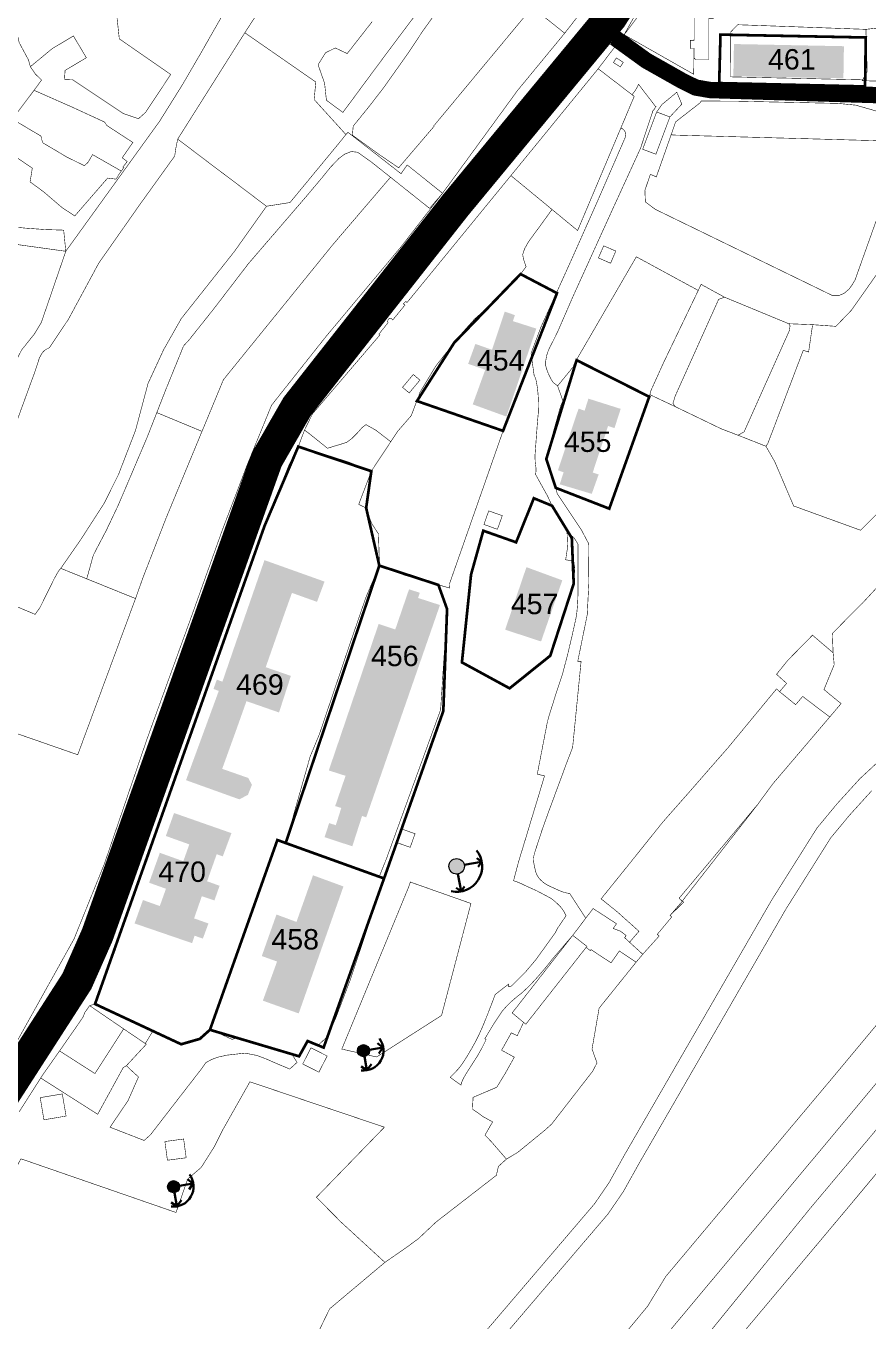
# Model space of a CAD drawing. Header units: millimetres. Extents: x 21689 to 31331, y 37531 to 43751.
# Drawn here: x 24297.1 to 24606.9, y 39459 to 39935.3 of the extents above; entities that cross this region are included whole.
import ezdxf

# ---------------------------------------------------------------- set-up
doc = ezdxf.new("R2010")
doc.units = ezdxf.units.MM
doc.linetypes.add('g5_084', pattern=[0.4, 0.2, -0.2])
for name, color, linetype, lineweight in [('0.15 - Видовые раскрытия', 22, 'Continuous', 9), ('00 границы ОКН', 1, 'Continuous', 40), ('00 номер ОКН', 7, 'Continuous', 15), ('00 Разраб границы', 5, 'g5_084', 50), ('CONTUR', 150, 'Continuous', 9)]:
    doc.layers.add(name, color=color, linetype=linetype, lineweight=lineweight)
doc.layers.add('00 Дороги', color=252, linetype='Continuous', lineweight=9, transparency=0.2)
doc.layers.add('00 ОКН', color=1, linetype='Continuous', lineweight=9, transparency=0.4)
doc.styles.get("Standard").update_dxf_attribs({"font": 'arial.ttf'})

# ---------------------------------------------------------------- blocks, each defined once
blk = doc.blocks.new('участки все')
at = {"layer": 'CONTUR', "const_width": 0.2}
for points in [[(1797.39, 1959.86), (1712.53, 1858.16), (1657.27, 1792.26), (1650.51, 1784.2), (1643.47, 1789.97), (1650.1, 1798.13), (1698.75, 1858.01), (1803.91, 1983.14)], [(1841.3, 2045.61), (1575.13, 1726.82), (1526.05, 1670.64), (1520.76, 1674.84), (1547.45, 1712.85), (1565.14, 1732.87), (1610.89, 1788.19), (1613.26, 1791.04), (1639.01, 1822.07), (1645.74, 1833.09), (1705.46, 1904.25), (1789.68, 2005.27)], [(1721.55, 2011.78), (1713.34, 2002.73), (1706.39, 1994.36), (1689.94, 1968.21), (1635.88, 1874.6), (1630.13, 1864.29), (1624.48, 1856.06), (1581.39, 1805.59), (1570.38, 1793.79), (1501.23, 1726.8), (1472.41, 1691.64), (1448.46, 1655.51), (1434.24, 1631.88), (1430.19, 1623.85), (1425.88, 1611.55), (1425.1, 1608.7), (1420.49, 1594.46), (1418.16, 1582.61), (1412.21, 1565.3)], [(1396.83, 1551.96), (1406, 1585.93), (1414.17, 1614.72), (1421.52, 1632), (1433.79, 1652.86), (1458.56, 1683.99), (1476.04, 1705.06), (1496.68, 1731.01), (1565.94, 1798.12), (1576.78, 1809.74), (1619.55, 1859.83), (1624.85, 1867.55), (1630.4, 1877.52), (1684.65, 1971.44), (1701.36, 1998), (1708.66, 2006.82), (1717.11, 2016.12), (1860.26, 2148.44)], [(1638.81, 2304.78), (1630.43, 2289.72), (1620.88, 2277.22), (1588.78, 2237.92), (1557.34, 2199.5), (1550.57, 2191.24), (1550.07, 2191.65), (1549.24, 2190.74), (1549.8, 2190.3), (1545.81, 2185.43), (1545.35, 2184.88), (1544.83, 2185.29), (1544.41, 2185.49), (1544.14, 2185.4), (1543.87, 2185.23), (1543.56, 2184.86), (1543.46, 2184.22), (1543.58, 2183.82), (1540.26, 2179.67), (1540.64, 2179.37), (1515.79, 2150.31), (1512.87, 2144.33), (1510.59, 2138.26), (1507.11, 2131.38), (1503.72, 2123.05), (1495.91, 2102.07), (1469.56, 2027.61), (1455.11, 1986.41), (1446.58, 1963.16), (1443.62, 1954.64), (1443.47, 1953.58), (1436.18, 1934.2), (1435.81, 1933.27), (1433.84, 1932.68), (1432.09, 1930.22), (1431.37, 1928.43), (1428.81, 1924.71), (1422.61, 1915.81), (1416.53, 1907.17), (1407.86, 1893.55)], [(1314.46, 1780.46), (1343.51, 1824.11), (1363.7, 1852.4), (1381.65, 1877.83), (1406.97, 1919.29), (1428.09, 1957.21), (1439.22, 1984.73), (1455.04, 2031.03), (1470.9, 2074.73), (1482.55, 2107.35), (1491.81, 2131.61), (1500.73, 2153.46), (1520.71, 2178.68), (1548.39, 2211.75), (1563.63, 2231.42), (1591.24, 2269.25), (1608.56, 2290.28), (1615.56, 2299.28)], [(1408.84, 2173.83), (1411.97, 2177.75), (1413.63, 2179.83), (1416.06, 2183.9), (1425.06, 2210.09), (1459.56, 2257.9), (1468.02, 2271.43), (1474.36, 2282.3), (1487.09, 2304.61)], [(1504.55, 2311.47), (1490.91, 2290.45), (1466.21, 2251.33), (1465.47, 2247.6), (1465.13, 2245.12), (1452.29, 2227.27), (1437.19, 2205.74), (1425.98, 2185), (1419.01, 2174.61), (1417.58, 2173.91), (1416.52, 2172.92), (1415.37, 2170.92), (1413.6, 2165.51), (1406.85, 2147.06)], [(1443.17, 2302.83), (1444.74, 2288.21), (1463.65, 2275.11), (1454.39, 2261.14), (1451.79, 2258.83), (1446.26, 2260.73), (1427.46, 2273.24), (1424.59, 2273.36), (1424.8, 2276.6), (1432.62, 2281.26), (1427.87, 2289.28), (1420.07, 2284.62), (1412.03, 2277.96), (1412.03, 2277.96), (1411.36, 2280.4), (1407.93, 2286.8), (1405.74, 2296.33)], [(1560.88, 2306.44), (1547.68, 2289.07), (1540.94, 2280), (1537.83, 2275.83), (1535.58, 2272.78), (1526.99, 2261.16), (1520.93, 2265.61), (1520.25, 2271.85), (1517.86, 2278.7), (1520.6, 2283.09), (1523.07, 2284.31), (1524.19, 2284.85), (1528.57, 2282.79), (1537.76, 2294.54)], [(1407.93, 2286.8), (1411.36, 2280.4), (1412.03, 2277.96), (1413.9, 2275.22), (1416.17, 2273.06), (1413.39, 2269.28), (1398.94, 2250.07)], [(1596.63, 2299.8), (1564.74, 2261.41), (1560.39, 2256.18), (1560.52, 2256.04), (1553.92, 2248.32), (1547.49, 2240.79), (1540.11, 2245.83), (1530.47, 2252.79), (1530.78, 2256.12), (1536.61, 2263.31), (1537.39, 2264.32), (1542.02, 2270.32), (1551.21, 2283.28), (1556.44, 2291.19), (1556.44, 2291.19), (1563.55, 2301.06)], [(1860.26, 2148.44), (1717.11, 2016.12), (1708.66, 2006.82), (1701.36, 1998), (1684.65, 1971.44), (1630.4, 1877.52), (1624.85, 1867.55), (1619.55, 1859.83), (1576.78, 1809.74)], [(1512.9, 1802.21), (1522.11, 1821.21), (1542.43, 1838.28), (1549.91, 1843.45), (1554.71, 1846.95), (1561.23, 1853.1), (1583.44, 1870.29), (1584.19, 1873.58), (1587.13, 1876.25), (1591.33, 1878.76), (1601.19, 1886.82), (1603.74, 1889.1), (1618.84, 1908.56), (1620.45, 1911.63), (1618.62, 1916.72), (1621.22, 1931.75), (1634.82, 1948.66), (1637.27, 1951.58), (1643.31, 1958.29), (1642.61, 1958.9), (1647.95, 1965.31), (1647.32, 1965.85), (1652.29, 1970.74), (1651.79, 1971.14), (1651.79, 1971.14), (1679.73, 2006.89), (1681.7, 2009.64), (1685.25, 2014.42), (1706.06, 2038.85), (1710.23, 2043.76), (1705.88, 2047.29), (1703.94, 2048.96), (1707.69, 2058.07), (1707.29, 2062.44), (1707.02, 2069.53), (1712.39, 2075.02), (1717.92, 2080.53), (1726.71, 2090)], [(1789.68, 2005.27), (1705.46, 1904.25), (1645.74, 1833.09), (1639.01, 1822.07), (1613.26, 1791.04)], [(1581.39, 1805.59), (1624.48, 1856.06), (1630.13, 1864.29), (1635.88, 1874.6), (1689.94, 1968.21), (1689.94, 1968.21), (1706.39, 1994.36), (1713.34, 2002.73), (1721.55, 2011.78)], [(1575.14, 1726.82), (1841.3, 2045.61)], [(1803.91, 1983.14), (1698.75, 1858.01), (1651.53, 1799.92), (1646.13, 1793.26), (1643.47, 1789.97), (1650.51, 1784.2), (1652.54, 1786.62), (1657.27, 1792.26), (1712.54, 1858.16), (1719.91, 1866.97), (1722.28, 1869.83)], [(1403.6, 2219.21), (1410.45, 2218.58), (1417.53, 2218.08), (1424.29, 2217.86), (1425.06, 2210.09), (1390.84, 2214.83)], [(1357.63, 1792.69), (1401.96, 1863.96), (1408.53, 1876.33), (1409.06, 1876.2), (1465.62, 1856.62), (1469.88, 1868.91), (1474.88, 1873.21), (1479.75, 1880.91), (1482.7, 1886.85), (1492.78, 1904.68), (1492.78, 1904.68), (1542.25, 1887.99), (1517.25, 1862.22), (1524.32, 1855.08), (1526.21, 1853.17), (1542.43, 1838.28), (1522.11, 1821.21), (1512.9, 1802.21)]]:
    blk.add_lwpolyline(points, dxfattribs=at)
for points in [[(1608.56, 2290.28), (1596.47, 2299.93), (1601.81, 2306.28), (1598.77, 2339.08), (1601.58, 2340.63), (1607.03, 2343.26), (1609.58, 2344.86), (1610.8, 2345.34), (1611.91, 2346.02), (1626.85, 2354.64), (1627.67, 2344.95), (1629.62, 2339.12), (1629.55, 2330.51), (1628.69, 2323.71), (1628.77, 2317.58), (1627.5, 2314.96), (1622.85, 2308.63), (1617, 2301.13), (1615.56, 2299.28), (1608.56, 2290.28)], [(1651.43, 2311.91), (1655.02, 2315.44), (1663.3, 2306.82), (1663.23, 2296.87), (1663.21, 2295.76), (1661.56, 2295.77), (1661.56, 2280.61), (1656.68, 2280.61), (1656.09, 2281.23), (1656.14, 2284.68), (1654.75, 2284.67), (1654.77, 2287.65), (1656.16, 2287.66), (1656.23, 2301.36), (1654.73, 2301.38), (1654.7, 2304.4), (1656.2, 2304.38), (1656.25, 2306.87), (1651.43, 2311.91)], [(1649.04, 2314.37), (1651.4, 2311.89), (1656.25, 2306.87), (1656.2, 2304.38), (1654.7, 2304.4), (1654.73, 2301.38), (1656.23, 2301.36), (1656.16, 2287.66), (1654.77, 2287.65), (1654.75, 2284.67), (1656.14, 2284.68), (1656.09, 2281.23), (1656.01, 2275.18), (1630.43, 2289.72), (1649.04, 2314.37)], [(1669.53, 2274.23), (1669.66, 2290.78), (1672.23, 2293.4), (1719.36, 2291.7), (1719.83, 2276.16), (1718.14, 2273.14), (1669.53, 2274.23)], [(1717.95, 2272.81), (1718.14, 2273.14), (1719.83, 2276.16), (1719.36, 2291.7), (1723.28, 2292.14), (1743.21, 2292.1), (1749.88, 2292.15), (1756.11, 2292.38), (1759.93, 2292.15), (1766.31, 2291.84), (1769.34, 2291.12), (1768.89, 2271.58), (1717.95, 2272.81)], [(1466.21, 2251.33), (1490.91, 2290.45), (1517.03, 2272.32), (1516.4, 2265.9), (1527.45, 2253.73), (1528.06, 2252.99), (1525.84, 2250.2), (1507.53, 2228.01), (1498.89, 2226.65), (1466.21, 2251.33)], [(1588.78, 2237.92), (1620.88, 2277.22), (1634.13, 2267.05), (1613.31, 2217.72), (1588.78, 2237.92)], [(1630.09, 2279.59), (1627.56, 2281.19), (1626.49, 2279.48), (1629.04, 2277.89), (1630.09, 2279.59)], [(1405.42, 2258.69), (1413.39, 2269.28), (1427.48, 2263.07), (1439.32, 2257.61), (1440.14, 2256.36), (1449.74, 2250.1), (1449.23, 2249.39), (1445.81, 2244.45), (1447.65, 2243.07), (1446.09, 2241.09), (1446.41, 2240.87), (1445.47, 2239.59), (1441.6, 2241.8), (1434.9, 2245.64), (1433.25, 2242.82), (1431.93, 2241.55), (1425.54, 2244.68), (1416.53, 2250.02), (1415.91, 2252.47), (1408.37, 2256.93), (1405.42, 2258.69)], [(1612.07, 2104.62), (1609.41, 2107.05), (1603.93, 2116.5), (1602.3, 2120), (1597.84, 2128.04), (1598.01, 2129.15), (1598.02, 2130.3), (1597.7, 2132.61), (1597.64, 2134.98), (1598.49, 2146.6), (1598.83, 2150.42), (1598.93, 2153.33), (1598.89, 2155.6), (1598.73, 2157.98), (1598.51, 2159.94), (1598.11, 2162.37), (1597.8, 2163.45), (1597.31, 2164.49), (1596.2, 2172.54), (1599.83, 2182.22), (1603.56, 2190.44), (1607.5, 2199.13), (1611.34, 2207.63), (1620.74, 2228.76), (1630.8, 2251.88), (1630.98, 2252.53), (1631.02, 2252.83), (1631.04, 2253.15), (1630.98, 2253.47), (1630.87, 2253.81), (1630.63, 2254.26), (1630.31, 2254.69), (1630.15, 2254.87), (1629.63, 2255.26), (1629.19, 2255.35), (1634.13, 2267.05), (1633.35, 2267.64), (1634.33, 2268.95), (1634.76, 2269.63), (1635.32, 2270.6), (1635.7, 2271.5), (1641.96, 2263.37), (1642.14, 2263.37), (1641.34, 2262.08), (1641.04, 2261.85), (1637.84, 2252.15), (1636.48, 2248.03), (1625.39, 2223.81), (1611.49, 2193.19), (1606.02, 2180.61), (1604.58, 2177.65), (1603.23, 2175.08), (1602.62, 2173.75), (1602.33, 2172.99), (1602.12, 2172.35), (1601.95, 2171.68), (1601.72, 2170.61), (1601.6, 2169.82), (1601.53, 2169.07), (1601.53, 2168.5), (1601.6, 2167.92), (1601.77, 2167.22), (1602.12, 2166.19), (1602.53, 2165.17), (1603.43, 2163.27), (1604.03, 2162.28), (1604.26, 2161.97), (1604.71, 2161.53), (1605.23, 2161.14), (1605.95, 2160.59), (1607.91, 2155.08), (1607.05, 2153.1), (1601.64, 2133.96), (1605.31, 2123.09), (1605.82, 2120.94), (1614.7, 2107.64), (1617.29, 2102.73), (1617.42, 2090.22), (1617.45, 2088.24), (1616.85, 2076.4), (1613.37, 2059.32), (1614.6, 2059.32), (1611.49, 2027.71), (1609.12, 2021.49), (1602.49, 2003.55), (1600.26, 1997.36), (1597.74, 1989.63), (1597.25, 1987.91), (1597.08, 1986.8), (1597.13, 1985.67), (1597.44, 1983.76), (1597.97, 1981.68), (1598.37, 1980.75), (1598.93, 1979.82), (1599.56, 1979.04), (1600.45, 1978.21), (1601.12, 1977.7), (1602.29, 1977), (1603.34, 1976.47), (1606.59, 1975), (1607.56, 1974.62), (1608.43, 1974.32), (1609.41, 1974.08), (1610.4, 1973.95), (1616.31, 1964.83), (1611.52, 1958.54), (1603.86, 1949.61), (1601.71, 1946.84), (1598.37, 1942.97), (1595.85, 1940.23), (1592.98, 1937.52), (1590.61, 1935.64), (1588.42, 1933.74), (1586.92, 1932.16), (1585.54, 1930.59), (1582.36, 1925.81), (1579.19, 1920.51), (1579.68, 1920.22), (1578.08, 1917.04), (1576.56, 1914.33), (1573.39, 1909.38), (1572.06, 1907.27), (1571.42, 1906.11), (1570.98, 1905.21), (1570.72, 1904.58), (1570.55, 1904.08), (1570.46, 1903.78), (1570.4, 1903.47), (1566.44, 1906.32), (1567.23, 1907.08), (1569.34, 1909.3), (1570.33, 1910.56), (1571.1, 1911.62), (1572.71, 1914.12), (1574.23, 1916.71), (1575.69, 1919.33), (1576.38, 1920.68), (1577.04, 1922.02), (1578.28, 1924.78), (1579.43, 1927.55), (1580.54, 1930.33), (1581.61, 1933.13), (1583.03, 1936.83), (1588.01, 1940.65), (1587.97, 1939.64), (1588.67, 1939.71), (1589.36, 1940.25), (1594.03, 1944.91), (1597.99, 1949.63), (1601.67, 1954.73), (1605.1, 1959.51), (1605.89, 1961.09), (1609.07, 1965.75), (1608.37, 1967.13), (1608.01, 1967.73), (1607.57, 1968.36), (1607.06, 1968.98), (1606.62, 1969.45), (1606.07, 1969.98), (1605.32, 1970.68), (1604.85, 1971.09), (1604.41, 1971.45), (1603.9, 1971.85), (1603.25, 1972.29), (1598.34, 1974.9), (1594.64, 1976.56), (1592.39, 1977.64), (1591.08, 1978.17), (1589.76, 1978.63), (1590.27, 1980.62), (1591.6, 1985.59), (1601.16, 2017.17), (1598.48, 2017.82), (1602.13, 2036.67), (1602.63, 2038.66), (1605.04, 2046.39), (1607.68, 2054.35), (1609.6, 2061.61), (1611.23, 2068.51), (1612.01, 2072.02), (1612.7, 2075.1), (1612.94, 2076.55), (1613.08, 2077.75), (1613.29, 2080.23), (1613.38, 2082.04), (1613.45, 2084.2), (1613.49, 2087.02), (1613.48, 2090.68), (1613.48, 2096.39), (1613.44, 2102.44), (1612.07, 2104.62)], [(1642.39, 2261.31), (1644.36, 2264.07), (1649.8, 2268.57), (1651.64, 2264.2), (1647.27, 2259.5), (1642.39, 2261.31)], [(1658.76, 2265.35), (1671.98, 2265.28), (1709.01, 2264.47), (1715.57, 2263.83), (1726.8, 2260.63), (1728.16, 2258.74), (1732.2, 2250.52), (1648.25, 2252.84), (1647.77, 2253.09), (1649.37, 2257.68), (1658.34, 2264.65), (1658.76, 2265.35)], [(1398.94, 2250.07), (1405.42, 2258.69), (1408.37, 2256.93), (1415.91, 2252.47), (1416.53, 2250.02), (1425.54, 2244.68), (1431.93, 2241.55), (1433.25, 2242.82), (1434.9, 2245.64), (1441.6, 2241.8), (1445.47, 2239.59), (1444.85, 2238.74), (1444.29, 2237.82), (1443.57, 2236.61), (1440.44, 2237), (1428.38, 2223.09), (1423.75, 2226.1), (1416.89, 2231.97), (1411.93, 2235.61), (1412.75, 2240.65), (1398.94, 2250.07)], [(1637.33, 2247.8), (1642.39, 2261.31), (1644.45, 2260.54), (1647.27, 2259.5), (1642.19, 2245.97), (1642.13, 2245.78), (1637.25, 2247.6), (1637.33, 2247.8)], [(1423.22, 2093.49), (1430.53, 2104), (1439.19, 2117.44), (1444.47, 2128.06), (1450.71, 2144.22), (1455.32, 2161.49), (1461, 2173.8), (1467.54, 2185.34), (1487.08, 2210.02), (1498.89, 2226.65), (1507.53, 2228.01), (1525.84, 2250.2), (1528.11, 2253.04), (1528.85, 2253.85), (1548.37, 2238.62), (1550.63, 2241.84), (1563.63, 2231.42), (1558.87, 2225.87), (1537.38, 2242.98), (1532.4, 2246.5), (1530.06, 2246.77), (1527.56, 2245.77), (1525.56, 2244.28), (1522.46, 2241.03), (1519.4, 2237.25), (1513.15, 2229.83), (1492.22, 2205.53), (1479.39, 2188.79), (1470.31, 2177.38), (1468.4, 2175.33), (1462.73, 2161.4), (1461.51, 2158.38), (1455.08, 2141.92), (1444.41, 2116.83), (1440.05, 2107.65), (1435.19, 2098.36), (1432.77, 2089.64), (1423.22, 2093.49)], [(1647.77, 2253.09), (1648.25, 2252.84), (1732.2, 2250.52), (1733.87, 2247.13), (1734.15, 2245.29), (1733.17, 2243.23), (1730.91, 2243.12), (1715.38, 2199.6), (1714.35, 2197.82), (1713.05, 2196.08), (1711.35, 2194.63), (1709.3, 2193.77), (1707.06, 2193.8), (1641.89, 2225.51), (1638.23, 2228.24), (1638.06, 2232.47), (1639.78, 2237.56), (1640.06, 2238.39), (1642.26, 2237.44), (1644.36, 2243.39), (1647.77, 2253.09)], [(1492.23, 2205.53), (1513.15, 2229.83), (1519.4, 2237.25), (1522.46, 2241.03), (1525.56, 2244.28), (1527.56, 2245.76), (1530.06, 2246.77), (1532.4, 2246.5), (1537.38, 2242.97), (1544.49, 2237.32), (1523.25, 2212.49), (1492.39, 2174.41), (1484.2, 2164.3), (1483.03, 2162.86), (1476.12, 2146.16), (1475.16, 2143.87), (1458.54, 2150.76), (1461.51, 2158.37), (1462.73, 2161.4), (1468.4, 2175.33), (1470.31, 2177.38), (1479.39, 2188.79), (1492.23, 2205.53)], [(1550.07, 2191.65), (1550.57, 2191.24), (1557.34, 2199.5), (1588.78, 2237.92), (1603.9, 2225.47), (1599.32, 2219.13), (1595.24, 2213.58), (1593.77, 2210.92), (1593.12, 2208.85), (1593.41, 2207.15), (1594.36, 2204.43), (1590.76, 2199.54), (1581.91, 2190.98), (1575.42, 2185.19), (1569.93, 2179.06), (1561.25, 2168.02), (1557.31, 2161.53), (1555.24, 2158.05), (1554.3, 2154.89), (1554.13, 2154.94), (1552.14, 2149.67), (1547.17, 2143.94), (1544.6, 2140.07), (1538.95, 2144.39), (1535.5, 2146.33), (1534.15, 2145.37), (1532.46, 2143.45), (1530.22, 2141.21), (1528.3, 2139.78), (1525.7, 2138.99), (1521.31, 2137.66), (1514.73, 2142.94), (1512.87, 2144.33), (1515.79, 2150.31), (1540.64, 2179.37), (1540.26, 2179.67), (1543.58, 2183.82), (1543.46, 2184.22), (1543.56, 2184.86), (1543.87, 2185.23), (1544.14, 2185.4), (1544.41, 2185.49), (1544.83, 2185.29), (1545.35, 2184.88), (1545.81, 2185.43), (1549.8, 2190.3), (1549.24, 2190.74), (1550.07, 2191.65)], [(1368.75, 2177.95), (1375.6, 2193.64), (1379.94, 2207.05), (1382.4, 2211.3), (1384.38, 2212.98), (1390.84, 2214.83), (1425.06, 2210.09), (1416.06, 2183.9), (1413.63, 2179.83), (1412.07, 2177.87), (1408.84, 2173.83), (1406.76, 2169.84), (1401.14, 2153.82), (1391.18, 2157.21), (1395.43, 2169.89), (1376.8, 2175.94), (1368.75, 2177.95)], [(1622.9, 2212.09), (1620.97, 2207.64), (1625.44, 2205.7), (1627.36, 2210.17), (1622.9, 2212.09)], [(1634.92, 2208.06), (1657.69, 2195.69), (1644.95, 2169.18), (1640.35, 2159.02), (1639.66, 2156.59), (1639.02, 2154.54), (1624.96, 2115.45), (1605.31, 2123.09), (1601.64, 2133.96), (1607.05, 2153.1), (1607.91, 2155.08), (1605.95, 2160.59), (1611.74, 2167.65), (1612.04, 2168.7), (1634.92, 2208.06)], [(1727.24, 2207.18), (1751.27, 2193.65), (1754.55, 2188.7), (1753.16, 2177.1), (1745.63, 2167.77), (1746.55, 2163.9), (1760.28, 2150.5), (1717.42, 2107.49), (1692.77, 2116.44), (1685.85, 2132.68), (1682.57, 2138.4), (1683.27, 2139.39), (1696.3, 2173.64), (1698.28, 2173.06), (1699.75, 2183.1), (1708.3, 2182.49), (1714, 2188.38), (1727.24, 2207.18)], [(1658.74, 2197.92), (1657.69, 2195.69), (1644.95, 2169.18), (1640.35, 2159.02), (1639.88, 2157.38), (1649.2, 2152.97), (1648.37, 2154.15), (1649.23, 2156.92), (1665.19, 2192.42), (1667.34, 2193.21), (1658.74, 2197.92)], [(1665.19, 2192.42), (1667.34, 2193.21), (1690.97, 2183.45), (1691.46, 2182.68), (1691.17, 2180.85), (1674.55, 2143.69), (1672.33, 2142.44), (1666.2, 2144.78), (1649.2, 2152.97), (1648.37, 2154.15), (1649.23, 2156.92), (1665.19, 2192.42)], [(1690.97, 2183.45), (1691.46, 2182.68), (1691.17, 2180.85), (1674.55, 2143.69), (1672.33, 2142.44), (1682.57, 2138.4), (1683.27, 2139.39), (1696.3, 2173.64), (1698.28, 2173.06), (1699.75, 2183.1), (1690.97, 2183.45)], [(1548.91, 2160.07), (1552.88, 2164.78), (1555.32, 2162.71), (1551.36, 2158), (1548.91, 2160.07)], [(1552.88, 2164.78), (1555.32, 2162.71), (1551.36, 2158), (1548.91, 2160.07), (1552.88, 2164.78)], [(1554.13, 2154.94), (1566.26, 2151.02), (1585.91, 2144.05), (1566.21, 2087.85), (1566.12, 2086.29), (1562.11, 2087.42), (1549.57, 2091), (1540.45, 2094.66), (1540.06, 2106.19), (1537.5, 2110.09), (1535.54, 2115.7), (1532.8, 2117), (1537.48, 2129.31), (1547.17, 2143.94), (1552.14, 2149.67), (1554.13, 2154.94)], [(1444.41, 2116.83), (1455.08, 2141.92), (1458.54, 2150.76), (1475.16, 2143.87), (1461.89, 2111.83), (1453.5, 2090.22), (1450.71, 2082.39), (1432.77, 2089.64), (1435.19, 2098.36), (1440.06, 2107.64), (1444.41, 2116.83)], [(1478.18, 1923.99), (1478.87, 1925.68), (1502.88, 1993.59), (1505.95, 1992.49), (1510.03, 2007.01), (1514.92, 2024.23), (1518.39, 2032.63), (1529.49, 2065.48), (1535.47, 2082.87), (1540.45, 2094.66), (1540.06, 2106.19), (1537.5, 2110.09), (1535.54, 2115.7), (1532.8, 2117), (1537.48, 2129.31), (1528.87, 2132.65), (1521.63, 2134.98), (1519.75, 2135.23), (1514.22, 2136.95), (1510.59, 2138.26), (1507.11, 2131.38), (1503.72, 2123.05), (1495.91, 2102.07), (1469.56, 2027.61), (1455.11, 1986.41), (1446.58, 1963.16), (1443.62, 1954.64), (1443.47, 1953.58), (1436.18, 1934.2), (1435.81, 1933.27), (1454.3, 1924.46), (1467.51, 1918.49), (1474.69, 1920.55), (1478.18, 1923.99)], [(1597.24, 2119.27), (1603.93, 2116.5), (1609.41, 2107.05), (1609.65, 2101.37), (1608.92, 2096.65), (1611.84, 2096.15), (1612.3, 2093.42), (1611.9, 2087.86), (1603.21, 2061.33), (1599.06, 2058.16), (1588.3, 2049.38), (1570.87, 2058.96), (1574.12, 2091.22), (1578.64, 2107.33), (1590.7, 2103.12), (1597.24, 2119.27)], [(1580.62, 2114.63), (1578.85, 2109.64), (1583.83, 2107.85), (1585.61, 2112.87), (1580.62, 2114.63)], [(1429.45, 2024.95), (1395.09, 2036.91), (1394.83, 2036.42), (1387.86, 2022.09), (1374, 1993.58), (1373.67, 1992.95), (1372.42, 1992.23), (1370.08, 1993.16), (1368.18, 1995.91), (1367.91, 1996.62), (1351.68, 2035.58), (1344.07, 2047.77), (1339.86, 2052.97), (1365.16, 2074.82), (1367.92, 2082.37), (1377.05, 2092.02), (1413.78, 2076.58), (1415.56, 2079.06), (1420.89, 2089.84), (1422.36, 2092.47), (1423.22, 2093.49), (1450.71, 2082.39), (1429.45, 2024.95)], [(1535.47, 2082.87), (1540.45, 2094.66), (1549.57, 2091), (1562.11, 2087.42), (1565.3, 2078.5), (1562.93, 2041.49), (1542.96, 1986.61), (1540.34, 1980.1), (1520.11, 1987.35), (1516.85, 1988.53), (1509.53, 1991.29), (1507.6, 1991.88), (1506.06, 1992.44), (1505.95, 1992.49), (1510.03, 2007.01), (1514.92, 2024.23), (1518.39, 2032.63), (1529.49, 2065.48), (1535.47, 2082.87)], [(1706.06, 2038.85), (1701.47, 2042.31), (1696.09, 2046.39), (1693.5, 2043.36), (1687.6, 2048.16), (1690.19, 2051.19), (1686.48, 2054.54), (1690.66, 2059.71), (1699.71, 2068.92), (1707.29, 2062.44), (1707.69, 2058.07), (1703.94, 2048.96), (1705.88, 2047.29), (1710.23, 2043.76), (1706.06, 2038.85)], [(1654.53, 2011.4), (1663.52, 2021.71), (1668.48, 2027.35), (1686.49, 2049.17), (1687.6, 2048.16), (1693.5, 2043.36), (1696.09, 2046.39), (1701.47, 2042.31), (1706.06, 2038.85), (1685.25, 2014.42), (1681.7, 2009.64), (1679.73, 2006.89), (1650.63, 1972.15), (1651.84, 1971.08), (1647.32, 1965.85), (1647.95, 1965.31), (1642.61, 1958.9), (1643.31, 1958.29), (1637.27, 1951.58), (1632.41, 1956.01), (1635.88, 1960.03), (1627.93, 1967.16), (1621.96, 1971.96), (1632.76, 1985.36), (1644.65, 2000.19), (1654.53, 2011.4)], [(1548.54, 1997.67), (1546.75, 1992.68), (1551.74, 1990.9), (1553.52, 1995.9), (1548.54, 1997.67)], [(1502.88, 1993.59), (1506.06, 1992.44), (1507.6, 1991.88), (1509.53, 1991.29), (1516.85, 1988.53), (1520.11, 1987.35), (1542.14, 1979.46), (1529.65, 1942.07), (1524.26, 1927.87), (1523.13, 1925.41), (1522.81, 1924.38), (1521.2, 1921.25), (1517.89, 1918.12), (1514.04, 1919.74), (1510.89, 1914.05), (1488.46, 1921.02), (1486.22, 1920.29), (1478.18, 1923.99), (1478.87, 1925.68), (1502.88, 1993.59)], [(1551.8, 1978.13), (1574.08, 1970.26), (1563.27, 1929.08), (1539.37, 1913.81), (1526.59, 1916.72), (1551.02, 1975.94), (1551.8, 1978.13)], [(1619.02, 1968.4), (1627.62, 1962.8), (1626.42, 1961.07), (1629.13, 1960.03), (1631.2, 1958.42), (1630.58, 1957.71), (1632.41, 1956.01), (1637.27, 1951.58), (1634.82, 1948.66), (1628.67, 1952.8), (1625.62, 1948.45), (1621.22, 1951.3), (1618.26, 1953.3), (1617.98, 1952.93), (1616.46, 1954.12), (1616.75, 1954.47), (1611.52, 1958.54), (1619.02, 1968.4)], [(1611.52, 1958.54), (1616.75, 1954.47), (1616.46, 1954.12), (1594.28, 1925.88), (1593.42, 1926.53), (1589.25, 1930.02), (1611.52, 1958.54)], [(1634.82, 1948.66), (1628.67, 1952.8), (1625.62, 1948.45), (1621.22, 1951.3), (1618.26, 1953.3), (1617.98, 1952.93), (1616.46, 1954.12), (1594.28, 1925.88), (1593.42, 1926.53), (1592.87, 1925.33), (1591.13, 1921.64), (1588.93, 1922.68), (1585.36, 1916.31), (1590.02, 1913.73), (1586.76, 1907.87), (1583.58, 1902.68), (1574.87, 1898.96), (1574.63, 1894.59), (1576.33, 1893.49), (1578.52, 1891.89), (1582.04, 1889.93), (1579.26, 1885.09), (1581.78, 1882.44), (1587.13, 1876.25), (1591.33, 1878.76), (1601.19, 1886.82), (1603.74, 1889.1), (1618.84, 1908.56), (1620.45, 1911.63), (1618.62, 1916.72), (1621.22, 1931.75), (1634.82, 1948.66)], [(1422.77, 1916.04), (1435.78, 1907.71), (1446.34, 1924.14), (1433.84, 1932.68), (1432.09, 1930.22), (1431.37, 1928.43), (1428.81, 1924.71), (1422.77, 1916.04)], [(1422.77, 1916.04), (1422.61, 1915.81), (1416.53, 1907.17), (1415.83, 1906.08), (1436.79, 1892.74), (1442.67, 1903.48), (1446.2, 1909.92), (1447.36, 1910.6), (1454.67, 1918.5), (1454.31, 1918.75), (1446.34, 1924.14), (1435.78, 1907.71), (1422.77, 1916.04)], [(1508.18, 1914.89), (1488.46, 1921.02), (1486.22, 1920.29), (1478.2, 1923.99), (1474.69, 1920.55), (1467.51, 1918.49), (1457.02, 1923.23), (1454.31, 1918.75), (1454.67, 1918.5), (1447.36, 1910.6), (1449.49, 1908.57), (1451.81, 1906.47), (1447.93, 1897.72), (1441.34, 1887.99), (1453.86, 1883.11), (1454.4, 1883.55), (1456.28, 1885.27), (1459.83, 1889.89), (1474.91, 1909.37), (1476.65, 1911.79), (1478.84, 1912.95), (1480.89, 1913.71), (1484.17, 1914.46), (1490.92, 1915.23), (1495.22, 1914.4), (1498.28, 1913.29), (1502.59, 1911.41), (1507.43, 1909.37), (1510.13, 1911.82), (1508.18, 1914.89)], [(1515.25, 1917.19), (1512.21, 1911.24), (1518.15, 1908.22), (1521.2, 1914.16), (1515.25, 1917.19)], [(1423.79, 1900.22), (1415.66, 1898.87), (1417.02, 1890.72), (1425.16, 1892.08), (1423.79, 1900.22)], [(1468.41, 1883.64), (1461.52, 1882.72), (1462.44, 1875.84), (1469.34, 1876.75), (1468.41, 1883.64)]]:
    blk.add_lwpolyline(points, close=True, dxfattribs=at)

msp = doc.modelspace()

# ---------------------------------------------------------------- hatches: boundary and pattern name
at = {"layer": '0.15 - Видовые раскрытия', "transparency": 33554687}
h = msp.add_hatch(color=256, dxfattribs=at)
h.dxf.hatch_style = 1
h.paths.add_polyline_path([(24456.06, 39623.5, 1), (24455.06, 39629.1, 1)])
h = msp.add_hatch(color=256, dxfattribs=at)
h.dxf.hatch_style = 1
h.paths.add_polyline_path([(24421.69, 39556.29, 1), (24420.96, 39560.68, 1)])
h = msp.add_hatch(color=256, dxfattribs=at)
h.dxf.hatch_style = 1
h.paths.add_polyline_path([(24351.82, 39506.27, 1), (24351.09, 39510.66, 1)])
at = {"layer": '00 ОКН'}
h = msp.add_hatch(color=256, dxfattribs=at)
h.dxf.hatch_style = 1
h.paths.add_polyline_path([(24557.35, 39916.81), (24557.57, 39928.66), (24598.02, 39927.86), (24597.83, 39916.06)])
h = msp.add_hatch(color=256, dxfattribs=at)
h.dxf.hatch_style = 1
h.paths.add_polyline_path([(24473.88, 39791.66), (24461.48, 39796.16), (24466.1, 39808.87), (24459.8, 39811.06), (24462.47, 39818.38), (24468.58, 39816.23), (24473.27, 39830.25), (24477, 39828.98), (24476.25, 39826.77), (24484.87, 39824.01)])
h = msp.add_hatch(color=256, dxfattribs=at)
h.dxf.hatch_style = 1
h.paths.add_polyline_path([(24500, 39793.34), (24492.83, 39771.92), (24494.91, 39771.17), (24493.49, 39766.77), (24500, 39764.82), (24505.27, 39763.25), (24507.81, 39770.39), (24505.62, 39771.08), (24511.28, 39788.22), (24513.63, 39787.44), (24515.91, 39794.5), (24504.04, 39798.26), (24502.64, 39793.8), (24500.43, 39794.61)])
h = msp.add_hatch(color=256, dxfattribs=at)
h.dxf.hatch_style = 1
h.paths.add_polyline_path([(24406.98, 39730.98), (24384.89, 39738.87), (24374.29, 39708.35), (24369.42, 39694.18), (24367.36, 39694.92), (24366.14, 39691.51), (24368.08, 39690.78), (24356.03, 39657.96), (24375.67, 39650.9), (24378.82, 39652.59), (24380.28, 39656.25), (24378.92, 39658.77), (24369.34, 39662.13), (24374.59, 39676.67), (24378.27, 39687.02), (24390.24, 39682.85), (24394.6, 39696.31), (24385.35, 39699.5), (24391.57, 39717.27), (24394.99, 39726.83), (24404.21, 39723.53)])
h = msp.add_hatch(color=256, dxfattribs=at)
h.dxf.hatch_style = 1
h.paths.add_polyline_path([(24481.24, 39736.29), (24494.43, 39731.45), (24486.62, 39708.97), (24473.41, 39713.3)])
h = msp.add_hatch(color=256, dxfattribs=at)
h.dxf.hatch_style = 1
h.paths.add_polyline_path([(24417.2, 39633.65), (24407, 39636.99), (24408.68, 39642.17), (24411.13, 39641.39), (24413.14, 39647.74), (24410.89, 39648.43), (24414.72, 39659.56), (24408.54, 39661.54), (24426.88, 39715.4), (24433, 39713.39), (24438.06, 39728.14), (24442.01, 39726.88), (24441.39, 39724.96), (24449.44, 39722.36), (24422.31, 39644.3), (24420.78, 39644.78)])
h = msp.add_hatch(color=256, dxfattribs=at)
h.dxf.hatch_style = 1
h.paths.add_polyline_path([(24358.26, 39598.03), (24337.11, 39605.28), (24340.19, 39613.89), (24346.39, 39611.67), (24348.66, 39618.03), (24342.46, 39620.25), (24346.4, 39631.25), (24355.03, 39628.16), (24357.25, 39634.35), (24348.61, 39637.44), (24351.63, 39645.88), (24372.74, 39638.49), (24369.56, 39629.96), (24367.32, 39630.73), (24363.79, 39620.79), (24368.38, 39619.12), (24366.48, 39613.73), (24361.85, 39615.3), (24359, 39607.14), (24364.28, 39605.26), (24362.23, 39599.7), (24359.18, 39600.77)])
h = msp.add_hatch(color=256, dxfattribs=at)
h.dxf.hatch_style = 1
h.paths.add_polyline_path([(24396.66, 39605.83), (24402.74, 39622.98), (24413.94, 39618.88), (24397.48, 39572.18), (24384.29, 39576.88), (24389.52, 39591.27), (24383.9, 39593.29), (24389.3, 39608.56)])

# ---------------------------------------------------------------- linework, layer by layer
at = {"layer": '0.15 - Видовые раскрытия', "lineweight": 30}
for p, q in [((24464.67, 39627.94), (24458.36, 39626.81)), ((24464.67, 39627.94), (24462.96, 39629.23)), ((24464.67, 39627.94), (24463.52, 39626.14)), ((24457.2, 39617.19), (24456.06, 39623.5)), ((24457.2, 39617.19), (24455.4, 39618.35)), ((24457.2, 39617.19), (24458.48, 39618.9)), ((24428.47, 39559.67), (24426.4, 39561.27)), ((24422.52, 39551.34), (24421.69, 39556.29)), ((24428.47, 39559.67), (24423.53, 39558.85)), ((24428.47, 39559.67), (24427, 39557.44)), ((24422.52, 39551.34), (24420.45, 39552.71)), ((24422.52, 39551.34), (24424.23, 39553.56)), ((24358.6, 39509.65), (24353.65, 39508.83)), ((24358.6, 39509.65), (24356.52, 39511.26)), ((24358.6, 39509.65), (24357.13, 39507.42)), ((24352.64, 39501.32), (24350.57, 39502.69)), ((24352.64, 39501.32), (24351.82, 39506.27)), ((24352.64, 39501.32), (24354.36, 39503.54))]:
    msp.add_line(p, q, dxfattribs=at)
at = {"layer": '0.15 - Видовые раскрытия'}
for centre, radius in [((24455.56, 39626.3), 2.85), ((24421.33, 39558.48), 2.23), ((24351.46, 39508.46), 2.23)]:
    msp.add_circle(centre, radius, dxfattribs=at)
at = {"layer": '0.15 - Видовые раскрытия', "lineweight": 30}
for centre, radius, start, end in [((24455.56, 39626.3), 9.4, 257.3828, 38.5608), ((24421.32, 39558.5), 7.35, 262.996, 37.6671), ((24351.45, 39508.48), 7.35, 262.996, 37.6671)]:
    msp.add_arc(centre, radius, start, end, dxfattribs=at)
at = {"layer": '00 границы ОКН', "const_width": 1}
for points in [[(24440.98, 39797.38), (24454.69, 39818.84), (24479.08, 39844.07), (24492.47, 39837.05), (24472.64, 39786.41), (24440.98, 39797.38)], [(24488.54, 39776.05), (24499.7, 39812.4), (24526.41, 39798.95), (24511.71, 39757.8), (24492.04, 39765.45), (24488.54, 39776.05)], [(24322.57, 39575.65), (24384.92, 39751.47), (24397.32, 39780.62), (24424.19, 39771.59), (24422.29, 39758.07), (24427.13, 39736.86), (24392.68, 39634.84), (24389.63, 39635.95), (24364.83, 39566.16), (24361.12, 39562.83), (24354.26, 39560.85), (24322.57, 39575.65)], [(24457.51, 39701.28), (24460.87, 39733.58), (24465.38, 39749.69), (24477.44, 39745.43), (24483.97, 39761.63), (24490.67, 39758.87), (24497.93, 39747.01), (24498.63, 39730.22), (24490.01, 39703.74), (24475.05, 39691.73), (24457.51, 39701.28)], [(24392.68, 39634.84), (24427.13, 39736.86), (24448.87, 39729.75), (24452.05, 39720.87), (24450.67, 39683.39), (24428.87, 39621.82), (24392.68, 39634.84)], [(24364.83, 39566.16), (24389.63, 39635.95), (24428.87, 39621.82), (24406.64, 39559.63), (24400.75, 39562.03), (24397.62, 39556.42), (24364.83, 39566.16)]]:
    msp.add_lwpolyline(points, close=True, dxfattribs=at)
at = {"layer": '00 Дороги', "lineweight": 9}
for points, const_width in [([(24543.87, 39999.07), (24533.02, 39984.24), (24530.38, 39979.29), (24529.27, 39973.44), (24528.38, 39963.66), (24512.34, 39938.53), (24455.08, 39869.32), (24396.9, 39795.35), (24385.67, 39775.8), (24323.41, 39601.03), (24315.9, 39584.03), (24281.06, 39529.96), (24239.55, 39467.46), (24205.93, 39413.04), (24175.89, 39358.48), (24154.92, 39314.33), (24146.98, 39297.17), (24145, 39280.13), (24143.93, 39241.44), (24144.81, 39184.7)], 12), ([(24513.74, 39930.96), (24525.28, 39922.6), (24538.65, 39915.05), (24543.52, 39912.66), (24548.87, 39911.73), (24624.14, 39909.45), (24652.05, 39908.87), (24660.56, 39905.88), (24668.91, 39902.63), (24686.43, 39900.6), (24699.47, 39900.6), (24713.22, 39903.62), (24728.91, 39906.54), (24741.46, 39907.65), (24781.64, 39907.08), (24790.46, 39907.73), (24797.61, 39910.51)], 6)]:
    msp.add_lwpolyline(points, dxfattribs=dict(at, const_width=const_width))
at = {"layer": '00 Разраб границы', "ltscale": 5, "const_width": 1, "elevation": 36.99}
msp.add_lwpolyline([(24552.14, 39914.29), (24605.79, 39913.06), (24606.06, 39931.07), (24552.61, 39932.12), (24552.14, 39914.29)], dxfattribs=at)
msp.add_lwpolyline([(24552.14, 39914.29), (24605.79, 39913.06), (24606.06, 39931.07), (24552.61, 39932.12), (24552.14, 39914.29)], dxfattribs=at)

# ---------------------------------------------------------------- block references
at = {"layer": 'CONTUR'}
msp.add_blockref('участки все', (22886.75, 37642.36), dxfattribs=at)

# ---------------------------------------------------------------- texts
at = {"layer": '00 номер ОКН', "color": 4, "char_height": 7.5, "attachment_point": 1}
for s, insert in [('{\\C7;461}', (24570.12, 39926.79)), ('{\\C7;454}', (24463.03, 39816.1)), ('{\\C7;455}', (24495.02, 39786.17)), ('{\\C7;457}', (24475.51, 39726.51)), ('{\\C7;456}', (24424.08, 39707.4)), ('{\\C7;469}', (24374.46, 39696.89)), ('{\\C7;470}', (24345.88, 39628.05)), ('{\\C7;458}', (24387.46, 39603.2))]:
    msp.add_mtext_dynamic_manual_height_columns(s, width=10, gutter_width=12.5, heights=[0], dxfattribs=dict(at, insert=insert))

doc.saveas('drawing.dxf')
